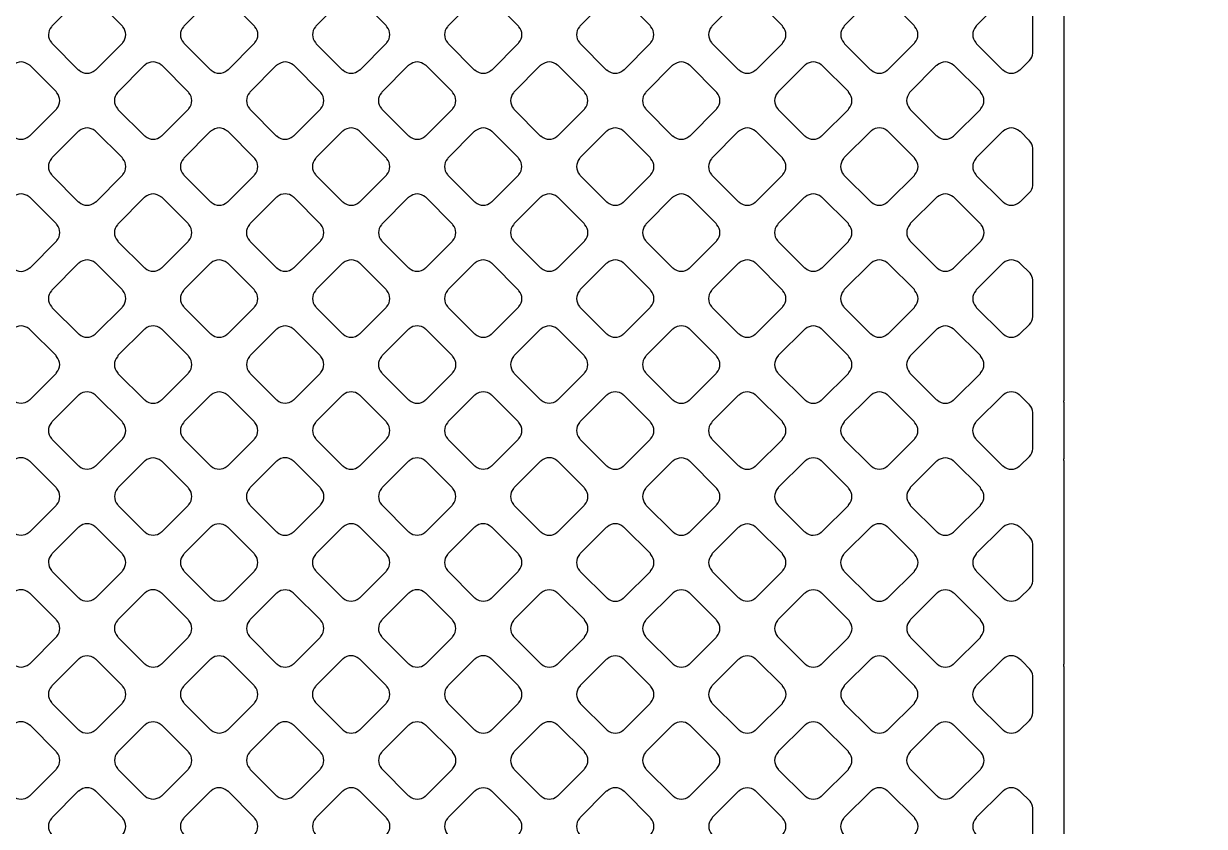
# Model space of a CAD drawing. Extents: x 0 to 248, y 0 to 175.
# Drawn here: x 95.516 to 97.443, y 136.533 to 137.844 of the extents above; entities that cross this region are included whole.
import ezdxf

# ---------------------------------------------------------------- set-up
doc = ezdxf.new("R2010")
doc.units = 0
doc.layers.add('gbr-dxf', color=7, linetype='Continuous')
doc.layers.add('gbr-outline-dxf', color=2, linetype='Continuous')

msp = doc.modelspace()

# ---------------------------------------------------------------- linework, layer by layer
at = {"layer": 'gbr-dxf'}
for p, q in [((97.214, 137.8721), (97.214, 137.2281)), ((97.214, 137.2259), (97.214, 137.1336)), ((97.214, 137.1304), (97.214, 136.8018)), ((97.214, 136.8018), (97.214, 136.7979)), ((97.214, 136.7941), (97.214, 136.3669))]:
    msp.add_line(p, q, dxfattribs=at)
at = {"layer": 'gbr-dxf', "linetype": 'Continuous'}
for points in [[(95.5614, 137.8132, -0.096031), (95.5624, 137.8115), (95.6051, 137.7689, -0.091416), (95.6066, 137.768, 0.379163), (95.6326, 137.768, -0.096625), (95.6342, 137.769), (95.6768, 137.8115, -0.096332), (95.6777, 137.8132, 0.37981), (95.6777, 137.8391, -0.10047), (95.6767, 137.8408), (95.6342, 137.8834, -0.088202), (95.6327, 137.8843, 0.379762), (95.6067, 137.8843, -0.096225), (95.6051, 137.8834), (95.5624, 137.8407, -0.096527), (95.5615, 137.8391, 0.378885)], [(95.7769, 137.8132, -0.092348), (95.7778, 137.8116), (95.8204, 137.769, -0.104311), (95.8222, 137.768, 0.37981), (95.8482, 137.768, -0.096625), (95.8498, 137.7689), (95.8924, 137.8115, -0.096111), (95.8934, 137.8131, 0.379511), (95.8934, 137.8391, -0.088014), (95.8924, 137.8406), (95.8496, 137.8834, -0.09229), (95.848, 137.8844, 0.379206), (95.8221, 137.8843, -0.096458), (95.8204, 137.8834), (95.7779, 137.8408, -0.096627), (95.7769, 137.8391, 0.379731)], [(95.9925, 137.8131, -0.103545), (95.9935, 137.8114), (96.0359, 137.7689, -0.099246), (96.0376, 137.7679, 0.378608), (96.0636, 137.7679, -0.095866), (96.0652, 137.7689), (96.1078, 137.8115, -0.096227), (96.1088, 137.8132, 0.378952), (96.1088, 137.8391, -0.107677), (96.1077, 137.841), (96.0653, 137.8834, -0.096527), (96.0637, 137.8844, 0.37947), (96.0377, 137.8843, -0.096458), (96.0361, 137.8834), (95.9935, 137.8407, -0.096627), (95.9925, 137.8391, 0.379523)], [(96.2079, 137.8132, -0.083317), (96.2088, 137.8118), (96.2516, 137.7689, -0.096627), (96.2533, 137.768, 0.37981), (96.2792, 137.768, -0.096625), (96.2809, 137.7689), (96.3234, 137.8115, -0.096111), (96.3244, 137.8131, 0.379511), (96.3244, 137.8391, -0.096475), (96.3234, 137.8407), (96.2808, 137.8833, -0.100647), (96.2791, 137.8843, 0.379206), (96.2531, 137.8843, -0.096458), (96.2515, 137.8833), (96.2089, 137.8408, -0.096627), (96.2079, 137.8391, 0.379731)], [(96.4235, 137.8131, -0.096157), (96.4245, 137.8115), (96.4671, 137.7689, -0.091025), (96.4687, 137.7679, 0.379169), (96.4946, 137.7679, -0.096625), (96.4962, 137.7689), (96.5388, 137.8115, -0.096332), (96.5398, 137.8132, 0.37981), (96.5398, 137.8391, -0.100902), (96.5388, 137.8409), (96.4962, 137.8834, -0.088334), (96.4947, 137.8843, 0.379731), (96.4688, 137.8843, -0.096458), (96.4671, 137.8834), (96.4245, 137.8407, -0.096857), (96.4235, 137.8391, 0.379523)], [(96.639, 137.8132, -0.091954), (96.6399, 137.8116), (96.6825, 137.769, -0.104264), (96.6843, 137.768, 0.379451), (96.7102, 137.7679, -0.096117), (96.7119, 137.7689), (96.7546, 137.8116, -0.095796), (96.7555, 137.8132, 0.378779), (96.7555, 137.8391, -0.087715), (96.7546, 137.8406), (96.7118, 137.8835, -0.092398), (96.7102, 137.8844, 0.37947), (96.6842, 137.8844, -0.096723), (96.6826, 137.8834), (96.6399, 137.8408, -0.096857), (96.639, 137.8391, 0.379731)], [(96.8546, 137.8391, 0.379249), (96.8546, 137.8132, -0.104392), (96.8557, 137.8114), (96.898, 137.769, -0.100151), (96.8998, 137.768, 0.379308), (96.9257, 137.768, -0.09601), (96.9273, 137.769), (96.9699, 137.8115, -0.095916), (96.9709, 137.8132, 0.379422), (96.9708, 137.8391, -0.108153), (96.9698, 137.841), (96.9274, 137.8834, -0.096111), (96.9258, 137.8843, 0.3795), (96.8998, 137.8844, -0.096969), (96.8982, 137.8834), (96.8556, 137.8408, -0.096509)], [(97.0701, 137.8132, -0.096117), (97.071, 137.8116), (97.1138, 137.7689, -0.091578), (97.1153, 137.7679, 0.378934), (97.1413, 137.7679, -0.096157), (97.1429, 137.7689), (97.1579, 137.7839, 0.169546), (97.1632, 137.7959), (97.1632, 137.8561, 0.174029), (97.1578, 137.8685, -0.041202), (97.1576, 137.8688), (97.143, 137.8834, -0.103973), (97.1412, 137.8844, 0.379605), (97.1153, 137.8844, -0.096458), (97.1136, 137.8834), (97.071, 137.8408, -0.096627), (97.0701, 137.8392, 0.3795)], [(95.4537, 137.7054, -0.092029), (95.4546, 137.7038), (95.4974, 137.6611, -0.087645), (95.4989, 137.6602, 0.378867), (95.5248, 137.6602, -0.09601), (95.5264, 137.6612), (95.569, 137.7038, -0.095997), (95.57, 137.7054, 0.378309), (95.57, 137.7313, -0.103969), (95.569, 137.7331), (95.5264, 137.7757, -0.091631), (95.5249, 137.7766, 0.379211), (95.4989, 137.7766, -0.096458), (95.4973, 137.7756), (95.4547, 137.733, -0.096857), (95.4537, 137.7314, 0.3795)], [(95.6691, 137.7054, -0.087274), (95.67, 137.7039), (95.7128, 137.6612, -0.099246), (95.7145, 137.6602, 0.379169), (95.7404, 137.6602, -0.096625), (95.7421, 137.6612), (95.7846, 137.7037, -0.096111), (95.7856, 137.7054, 0.37981), (95.7856, 137.7313, -0.092418), (95.7847, 137.7329), (95.742, 137.7756, -0.096857), (95.7403, 137.7766, 0.379731), (95.7143, 137.7766, -0.096458), (95.7127, 137.7756), (95.6701, 137.733, -0.096627), (95.6691, 137.7314, 0.379523)], [(95.8847, 137.7313, 0.37947), (95.8847, 137.7054, -0.096625), (95.8857, 137.7037), (95.9283, 137.6611, -0.092233), (95.9298, 137.6602, 0.37975), (95.9558, 137.6602, -0.096265), (95.9574, 137.6612), (96.0001, 137.7038, -0.096092), (96.0011, 137.7055, 0.378825), (96.0011, 137.7314, -0.083622), (96.0002, 137.7328), (95.9574, 137.7757, -0.088007), (95.9559, 137.7766, 0.378645), (95.93, 137.7766, -0.09601), (95.9283, 137.7756), (95.8857, 137.733, -0.096328)], [(96.1001, 137.7054, -0.095506), (96.1011, 137.7038), (96.1437, 137.6612, -0.106754), (96.1455, 137.6602, 0.379169), (96.1714, 137.6602, -0.095956), (96.1731, 137.6612), (96.2157, 137.7037, -0.096111), (96.2166, 137.7054, 0.37981), (96.2166, 137.7313, -0.100399), (96.2156, 137.7331), (96.1732, 137.7756, -0.104691), (96.1713, 137.7766, 0.379731), (96.1454, 137.7766, -0.096723), (96.1437, 137.7756), (96.1011, 137.733, -0.096627), (96.1001, 137.7313, 0.379523)], [(96.3158, 137.7313, 0.37947), (96.3158, 137.7054, -0.092348), (96.3167, 137.7038), (96.3594, 137.6611, -0.088202), (96.3609, 137.6602, 0.379451), (96.3869, 137.6602, -0.09601), (96.3885, 137.6612), (96.4311, 137.7037, -0.095895), (96.432, 137.7054, 0.378934), (96.432, 137.7313, -0.104464), (96.431, 137.7331), (96.3885, 137.7756, -0.09269), (96.3869, 137.7766, 0.378645), (96.361, 137.7766, -0.095862), (96.3594, 137.7756), (96.3167, 137.733, -0.096423)], [(96.5311, 137.7313, 0.378406), (96.5311, 137.7054, -0.087131), (96.532, 137.7039), (96.5748, 137.6611, -0.099645), (96.5765, 137.6601, 0.37857), (96.6024, 137.6601, -0.09601), (96.6041, 137.6611), (96.6467, 137.7038, -0.096227), (96.6477, 137.7054, 0.379422), (96.6477, 137.7314, -0.09253), (96.6467, 137.7329), (96.604, 137.7756, -0.096627), (96.6024, 137.7766, 0.379471), (96.5764, 137.7766, -0.095968), (96.5748, 137.7756), (96.5321, 137.7329, -0.096301)], [(96.7468, 137.7313, 0.37947), (96.7468, 137.7054, -0.099964), (96.7478, 137.7037), (96.7903, 137.6612, -0.096332), (96.7919, 137.6602, 0.379451), (96.8179, 137.6602, -0.096117), (96.8195, 137.6612), (96.8622, 137.7038, -0.095895), (96.8632, 137.7055, 0.379201), (96.8632, 137.7314, -0.096625), (96.8622, 137.7331), (96.8195, 137.7758, -0.083651), (96.8181, 137.7766, 0.379357), (96.7921, 137.7767, -0.096507), (96.7905, 137.7757), (96.7478, 137.733, -0.096527)], [(96.9623, 137.7314, 0.379249), (96.9623, 137.7055, -0.096625), (96.9633, 137.7038), (97.0058, 137.6613, -0.107961), (97.0076, 137.6603, 0.379308), (97.0336, 137.6602, -0.09601), (97.0352, 137.6612), (97.0778, 137.7038, -0.095916), (97.0787, 137.7054, 0.379422), (97.0787, 137.7314, -0.10047), (97.0777, 137.7331), (97.0352, 137.7756, -0.104311), (97.0334, 137.7766, 0.3795), (97.0075, 137.7766, -0.096614), (97.0058, 137.7756), (96.9632, 137.733, -0.096195)], [(95.5614, 137.6236, 0.379249), (95.5614, 137.5977, -0.092139), (95.5624, 137.5961), (95.6052, 137.5533, -0.087638), (95.6066, 137.5524, 0.379423), (95.6326, 137.5524, -0.095866), (95.6342, 137.5533), (95.6769, 137.596, -0.096099), (95.6778, 137.5976, 0.378309), (95.6778, 137.6235, -0.10407), (95.6768, 137.6253), (95.6341, 137.668, -0.091631), (95.6326, 137.6689, 0.378901), (95.6067, 137.6689, -0.096614), (95.605, 137.6679), (95.5624, 137.6253, -0.096195)], [(95.7769, 137.6235, 0.378406), (95.7769, 137.5976, -0.087224), (95.7778, 137.5961), (95.8205, 137.5535, -0.099605), (95.8222, 137.5525, 0.378841), (95.8481, 137.5525, -0.096117), (95.8497, 137.5535), (95.8924, 137.5961, -0.095895), (95.8933, 137.5977, 0.379201), (95.8933, 137.6237, -0.092348), (95.8924, 137.6252), (95.8498, 137.6678, -0.096111), (95.8481, 137.6688, 0.379471), (95.8222, 137.6688, -0.09601), (95.8205, 137.6678), (95.7779, 137.6251, -0.096099)], [(95.9924, 137.5977, -0.10047), (95.9934, 137.596), (96.036, 137.5534, -0.096332), (96.0377, 137.5524, 0.37981), (96.0637, 137.5524, -0.096625), (96.0653, 137.5534), (96.1078, 137.5959, -0.096332), (96.1088, 137.5976, 0.379511), (96.1088, 137.6235, -0.096117), (96.1079, 137.6252), (96.065, 137.668, -0.083081), (96.0636, 137.6689, 0.379206), (96.0377, 137.6689, -0.096458), (96.036, 137.6679), (95.9934, 137.6253, -0.096627), (95.9924, 137.6237, 0.379731)], [(96.2079, 137.5976, -0.096157), (96.2089, 137.5959), (96.2513, 137.5535, -0.107166), (96.2532, 137.5525, 0.379169), (96.2791, 137.5525, -0.096625), (96.2808, 137.5535), (96.3234, 137.596, -0.096332), (96.3243, 137.5977, 0.37981), (96.3243, 137.6237, -0.10047), (96.3233, 137.6254), (96.281, 137.6677, -0.10399), (96.2792, 137.6688, 0.379731), (96.2532, 137.6688, -0.096458), (96.2516, 137.6678), (96.2089, 137.6252, -0.096857), (96.208, 137.6235, 0.379523)], [(96.4235, 137.6236, 0.378939), (96.4235, 137.5977, -0.092029), (96.4244, 137.5961), (96.4673, 137.5533, -0.087648), (96.4687, 137.5524, 0.379201), (96.4947, 137.5524, -0.095956), (96.4963, 137.5534), (96.5389, 137.5959, -0.096332), (96.5398, 137.5975, 0.379511), (96.5398, 137.6235, -0.104843), (96.5388, 137.6253), (96.4962, 137.6679, -0.09269), (96.4946, 137.6689, 0.378884), (96.4687, 137.6689, -0.096969), (96.467, 137.6679), (96.4244, 137.6253, -0.096195)], [(96.6389, 137.5976, -0.087248), (96.6398, 137.5961), (96.6825, 137.5534, -0.099246), (96.6842, 137.5524, 0.379169), (96.7102, 137.5525, -0.096625), (96.7118, 137.5534), (96.7544, 137.596, -0.096111), (96.7554, 137.5977, 0.379308), (96.7554, 137.6236, -0.092315), (96.7545, 137.6252), (96.7118, 137.6678, -0.096527), (96.7102, 137.6688, 0.379411), (96.6842, 137.6688, -0.096766), (96.6826, 137.6678), (96.6399, 137.6251, -0.096527), (96.639, 137.6235, 0.378789)], [(96.8545, 137.6236, 0.37947), (96.8545, 137.5977, -0.099964), (96.8555, 137.596), (96.8981, 137.5534, -0.096332), (96.8998, 137.5524, 0.379451), (96.9257, 137.5524, -0.096117), (96.9274, 137.5534), (96.97, 137.596, -0.095895), (96.971, 137.5977, 0.379201), (96.971, 137.6236, -0.096625), (96.97, 137.6252), (96.9272, 137.6681, -0.083651), (96.9258, 137.6689, 0.379357), (96.8998, 137.669, -0.096507), (96.8982, 137.668), (96.8555, 137.6253, -0.096527)], [(97.0701, 137.6236, 0.379249), (97.0701, 137.5976, -0.096625), (97.0711, 137.596), (97.1136, 137.5535, -0.107961), (97.1155, 137.5524, 0.37981), (97.1414, 137.5524, -0.095956), (97.1431, 137.5534), (97.1578, 137.5682, 0.166537), (97.1632, 137.58), (97.1632, 137.6408, 0.170211), (97.1578, 137.6529, -0.041768), (97.1576, 137.6532), (97.1431, 137.6677, -0.104311), (97.1413, 137.6688, 0.3795), (97.1153, 137.6688, -0.096614), (97.1136, 137.6678), (97.0711, 137.6252, -0.096195)], [(95.4536, 137.4898, -0.100399), (95.4546, 137.4881), (95.4972, 137.4455, -0.096627), (95.4988, 137.4445, 0.37981), (95.5248, 137.4445, -0.096625), (95.5264, 137.4455), (95.5691, 137.4882, -0.096111), (95.5701, 137.4899, 0.37981), (95.5701, 137.5159, -0.096458), (95.5691, 137.5175), (95.5265, 137.5601, -0.100499), (95.5248, 137.5611, 0.379731), (95.4989, 137.5611, -0.096458), (95.4972, 137.5601), (95.4545, 137.5175, -0.096857), (95.4536, 137.5158, 0.379731)], [(95.6692, 137.4898, -0.083163), (95.67, 137.4884), (95.7128, 137.4457, -0.095796), (95.7144, 137.4447, 0.37889), (95.7403, 137.4447, -0.096117), (95.742, 137.4457), (95.7846, 137.4883, -0.095895), (95.7856, 137.4899, 0.378934), (95.7856, 137.5159, -0.096265), (95.7846, 137.5175), (95.7421, 137.56, -0.09997), (95.7403, 137.561, 0.379206), (95.7144, 137.561, -0.096458), (95.7128, 137.56), (95.6702, 137.5174, -0.096627), (95.6692, 137.5158, 0.3795)], [(95.8846, 137.4899, -0.091685), (95.8856, 137.4884), (95.9285, 137.4455, -0.087057), (95.9299, 137.4446, 0.379169), (95.9559, 137.4446, -0.096625), (95.9575, 137.4456), (96.0002, 137.4882, -0.096111), (96.0011, 137.4899, 0.37981), (96.0011, 137.5159, -0.088014), (96.0002, 137.5173), (95.9574, 137.5601, -0.092233), (95.9559, 137.5611, 0.379731), (95.9299, 137.5611, -0.096458), (95.9282, 137.5601), (95.8856, 137.5175, -0.096627), (95.8847, 137.5159, 0.379523)], [(96.1002, 137.5158, 0.37947), (96.1002, 137.4898, -0.092348), (96.1012, 137.4882), (96.1436, 137.4458, -0.10399), (96.1454, 137.4447, 0.379423), (96.1714, 137.4447, -0.095506), (96.173, 137.4457), (96.2156, 137.4883, -0.096099), (96.2166, 137.4899, 0.378309), (96.2166, 137.5158, -0.087946), (96.2157, 137.5173), (96.1729, 137.5601, -0.091364), (96.1714, 137.561, 0.378661), (96.1454, 137.561, -0.095862), (96.1438, 137.56), (96.1012, 137.5174, -0.096423)], [(96.3157, 137.5158, 0.378406), (96.3157, 137.4899, -0.103595), (96.3167, 137.4881), (96.3593, 137.4456, -0.099246), (96.361, 137.4446, 0.379163), (96.3869, 137.4446, -0.095956), (96.3885, 137.4456), (96.4311, 137.4882, -0.096332), (96.4321, 137.4898, 0.379308), (96.4321, 137.5158, -0.107677), (96.4311, 137.5176), (96.3885, 137.5602, -0.096328), (96.3869, 137.5611, 0.379083), (96.361, 137.5611, -0.095862), (96.3593, 137.5602), (96.3166, 137.5175, -0.096197)], [(96.5313, 137.4898, -0.083317), (96.5321, 137.4884), (96.5748, 137.4457, -0.096111), (96.5765, 137.4447, 0.37981), (96.6024, 137.4447, -0.095956), (96.6041, 137.4457), (96.6466, 137.4882, -0.096332), (96.6476, 137.4899, 0.379511), (96.6476, 137.5158, -0.096462), (96.6466, 137.5175), (96.6041, 137.56, -0.100343), (96.6024, 137.561, 0.379206), (96.5764, 137.561, -0.096458), (96.5748, 137.56), (96.5322, 137.5174, -0.096627), (96.5313, 137.5158, 0.379731)], [(96.7467, 137.4899, -0.096265), (96.7477, 137.4883), (96.7904, 137.4455, -0.091683), (96.792, 137.4446, 0.378608), (96.8179, 137.4446, -0.095866), (96.8195, 137.4455), (96.8622, 137.4882, -0.096227), (96.8632, 137.4898, 0.378952), (96.8632, 137.5158, -0.100076), (96.8622, 137.5175), (96.8194, 137.5602, -0.088435), (96.8179, 137.5611, 0.37947), (96.792, 137.5611, -0.096458), (96.7903, 137.5601), (96.7477, 137.5175, -0.096627), (96.7467, 137.5158, 0.379523)], [(96.9624, 137.4899, -0.103999), (96.9634, 137.4881), (97.0059, 137.4456, -0.099849), (97.0076, 137.4446, 0.37889), (97.0336, 137.4446, -0.096117), (97.0352, 137.4456), (97.0779, 137.4882, -0.095895), (97.0788, 137.4899, 0.379201), (97.0788, 137.5158, -0.092348), (97.0779, 137.5174), (97.0352, 137.5601, -0.096111), (97.0335, 137.561, 0.379731), (97.0076, 137.561, -0.096458), (97.0059, 137.5601), (96.9633, 137.5175, -0.096627), (96.9624, 137.5159, 0.3795)], [(95.5614, 137.408, 0.379249), (95.5614, 137.382, -0.104293), (95.5624, 137.3802), (95.6048, 137.3379, -0.100824), (95.6065, 137.3369, 0.37981), (95.6325, 137.3369, -0.096625), (95.6341, 137.3379), (95.6768, 137.3805, -0.096111), (95.6777, 137.3821, 0.379308), (95.6778, 137.4081, -0.108121), (95.6767, 137.4099), (95.6343, 137.4523, -0.096527), (95.6327, 137.4533, 0.379112), (95.6067, 137.4533, -0.096259), (95.6051, 137.4523), (95.5624, 137.4096, -0.096539)], [(95.7769, 137.4081, 0.379249), (95.7769, 137.3821, -0.083317), (95.7778, 137.3807), (95.8206, 137.3379, -0.096627), (95.8222, 137.3369, 0.379423), (95.8482, 137.3369, -0.095866), (95.8498, 137.3379), (95.8924, 137.3805, -0.096099), (95.8934, 137.3821, 0.378309), (95.8934, 137.408, -0.096528), (95.8924, 137.4097), (95.8497, 137.4523, -0.099605), (95.848, 137.4533, 0.378901), (95.8221, 137.4533, -0.096614), (95.8205, 137.4523), (95.7778, 137.4097, -0.096195)], [(95.9925, 137.408, 0.37915), (95.9925, 137.3821, -0.096119), (95.9935, 137.3805), (96.0361, 137.3378, -0.091025), (96.0376, 137.3369, 0.379163), (96.0636, 137.3369, -0.095956), (96.0652, 137.3379), (96.1078, 137.3805, -0.096332), (96.1088, 137.3821, 0.37981), (96.1088, 137.4081, -0.100902), (96.1078, 137.4098), (96.0652, 137.4524, -0.088334), (96.0637, 137.4533, 0.3795), (96.0378, 137.4533, -0.096259), (96.0361, 137.4523), (95.9934, 137.4097, -0.095895)], [(96.2079, 137.3821, -0.091954), (96.2089, 137.3806), (96.2515, 137.338, -0.104264), (96.2533, 137.3369, 0.37981), (96.2792, 137.3369, -0.096625), (96.2809, 137.3379), (96.3234, 137.3804, -0.096111), (96.3244, 137.3821, 0.379511), (96.3244, 137.408, -0.08785), (96.3235, 137.4095), (96.2806, 137.4524, -0.092016), (96.2791, 137.4533, 0.379206), (96.2531, 137.4533, -0.096723), (96.2515, 137.4523), (96.2089, 137.4097, -0.096857), (96.2079, 137.4081, 0.379731)], [(96.4235, 137.3821, -0.103696), (96.4245, 137.3803), (96.467, 137.3379, -0.099246), (96.4687, 137.3369, 0.379163), (96.4946, 137.3369, -0.095956), (96.4962, 137.3379), (96.5388, 137.3805, -0.096332), (96.5398, 137.3821, 0.37981), (96.5398, 137.4081, -0.108153), (96.5388, 137.41), (96.4964, 137.4523, -0.096111), (96.4947, 137.4533, 0.379762), (96.4688, 137.4533, -0.096225), (96.4671, 137.4523), (96.4245, 137.4097, -0.096527), (96.4235, 137.408, 0.378885)], [(96.6389, 137.4081, 0.379249), (96.639, 137.3821, -0.083317), (96.6398, 137.3807), (96.6826, 137.3379, -0.096111), (96.6843, 137.3369, 0.37975), (96.7103, 137.3369, -0.096265), (96.7119, 137.3379), (96.7544, 137.3804, -0.096092), (96.7554, 137.3821, 0.378825), (96.7554, 137.408, -0.096507), (96.7544, 137.4096), (96.7118, 137.4523, -0.100343), (96.7101, 137.4533, 0.378884), (96.6842, 137.4533, -0.096614), (96.6825, 137.4523), (96.6399, 137.4097, -0.096195)], [(96.8545, 137.3821, -0.095862), (96.8555, 137.3804), (96.8982, 137.3377, -0.091794), (96.8998, 137.3367, 0.37857), (96.9257, 137.3367, -0.09601), (96.9274, 137.3377), (96.97, 137.3804, -0.096328), (96.971, 137.382, 0.378952), (96.971, 137.4079, -0.099971), (96.97, 137.4097), (96.9272, 137.4524, -0.087865), (96.9258, 137.4533, 0.379411), (96.8998, 137.4533, -0.096723), (96.8982, 137.4523), (96.8555, 137.4097, -0.096527), (96.8545, 137.408, 0.378885)], [(97.0701, 137.382, -0.096259), (97.0711, 137.3804), (97.1137, 137.3378, -0.092187), (97.1153, 137.3368, 0.379201), (97.1412, 137.3368, -0.095956), (97.1429, 137.3378), (97.1578, 137.3527, 0.181507), (97.1632, 137.3657), (97.1632, 137.4257, 0.147166), (97.1588, 137.4364), (97.1429, 137.4524, -0.088202), (97.1414, 137.4533, 0.379731), (97.1154, 137.4533, -0.096458), (97.1138, 137.4523), (97.0711, 137.4096, -0.096857), (97.0701, 137.408, 0.3795)], [(95.4537, 137.2744, -0.100082), (95.4547, 137.2726), (95.4972, 137.2301, -0.095796), (95.4988, 137.2292, 0.37889), (95.5248, 137.2292, -0.096117), (95.5264, 137.2301), (95.569, 137.2727, -0.095895), (95.5699, 137.2743, 0.379201), (95.5699, 137.3003, -0.096625), (95.5689, 137.3019), (95.5262, 137.3446, -0.083651), (95.5248, 137.3455, 0.379731), (95.4989, 137.3455, -0.096458), (95.4972, 137.3445), (95.4547, 137.302, -0.096627), (95.4537, 137.3003, 0.3795)], [(95.669, 137.2743, -0.096259), (95.67, 137.2727), (95.7126, 137.2301, -0.107923), (95.7144, 137.2291, 0.379201), (95.7404, 137.2291, -0.096625), (95.742, 137.2301), (95.7846, 137.2727, -0.096111), (95.7856, 137.2743, 0.37981), (95.7856, 137.3003, -0.100399), (95.7846, 137.302), (95.7421, 137.3445, -0.10442), (95.7403, 137.3456, 0.379357), (95.7144, 137.3456, -0.096507), (95.7127, 137.3446), (95.67, 137.3019, -0.096527), (95.669, 137.3002, 0.379112)], [(95.8847, 137.2743, -0.087784), (95.8856, 137.2728), (95.9284, 137.23, -0.083651), (95.9298, 137.2292, 0.37981), (95.9558, 137.2292, -0.095956), (95.9574, 137.2301), (96.0001, 137.2728, -0.096332), (96.0011, 137.2744, 0.379511), (96.0011, 137.3004, -0.092052), (96.0001, 137.3019), (95.9575, 137.3446, -0.095759), (95.9559, 137.3455, 0.379206), (95.9299, 137.3455, -0.096458), (95.9283, 137.3445), (95.8857, 137.3019, -0.096627), (95.8847, 137.3003, 0.379731)], [(96.1001, 137.2744, -0.087274), (96.101, 137.2729), (96.1438, 137.2301, -0.099246), (96.1455, 137.2291, 0.379169), (96.1714, 137.2291, -0.096625), (96.1731, 137.2301), (96.2157, 137.2727, -0.096111), (96.2166, 137.2743, 0.37981), (96.2166, 137.3003, -0.09253), (96.2157, 137.3019), (96.173, 137.3446, -0.096627), (96.1714, 137.3456, 0.379731), (96.1454, 137.3456, -0.096723), (96.1437, 137.3446), (96.1011, 137.302, -0.096627), (96.1001, 137.3003, 0.379523)], [(96.3158, 137.2744, -0.100082), (96.3168, 137.2726), (96.3593, 137.2301, -0.095796), (96.3609, 137.2292, 0.37889), (96.3869, 137.2292, -0.096117), (96.3885, 137.2301), (96.4311, 137.2727, -0.095895), (96.432, 137.2743, 0.378934), (96.432, 137.3003, -0.096265), (96.4311, 137.3019), (96.3883, 137.3447, -0.083081), (96.3869, 137.3455, 0.379206), (96.361, 137.3455, -0.096458), (96.3593, 137.3445), (96.3168, 137.302, -0.096627), (96.3158, 137.3003, 0.3795)], [(96.5311, 137.2744, -0.095527), (96.5321, 137.2727), (96.5747, 137.2301, -0.107104), (96.5765, 137.2291, 0.378847), (96.6024, 137.2291, -0.096117), (96.6041, 137.2301), (96.6467, 137.2727, -0.095895), (96.6477, 137.2744, 0.379201), (96.6477, 137.3003, -0.10047), (96.6467, 137.302), (96.6042, 137.3445, -0.10399), (96.6024, 137.3456, 0.379762), (96.5764, 137.3456, -0.096225), (96.5748, 137.3446), (96.5321, 137.3019, -0.096527), (96.5311, 137.3003, 0.378789)], [(96.7468, 137.2743, -0.092348), (96.7478, 137.2728), (96.7906, 137.23, -0.088202), (96.7921, 137.2291, 0.37981), (96.818, 137.2291, -0.095956), (96.8197, 137.23), (96.8622, 137.2725, -0.096332), (96.8632, 137.2742, 0.379511), (96.8632, 137.3001, -0.104473), (96.8621, 137.3019), (96.8195, 137.3446, -0.091848), (96.8179, 137.3455, 0.379206), (96.792, 137.3455, -0.096458), (96.7904, 137.3445), (96.7478, 137.302, -0.096627), (96.7468, 137.3003, 0.379731)], [(96.9623, 137.2742, -0.087191), (96.9632, 137.2727), (97.0058, 137.2301, -0.099645), (97.0075, 137.2291, 0.379169), (97.0335, 137.2291, -0.095956), (97.0351, 137.2301), (97.0777, 137.2727, -0.096332), (97.0787, 137.2743, 0.379308), (97.0787, 137.3003, -0.092052), (97.0778, 137.3019), (97.0352, 137.3445, -0.096527), (97.0335, 137.3454, 0.379411), (97.0076, 137.3454, -0.096766), (97.0059, 137.3445), (96.9633, 137.3018, -0.096527), (96.9623, 137.3001, 0.378789)], [(95.5614, 137.1666, -0.100285), (95.5624, 137.1649), (95.605, 137.1223, -0.096627), (95.6066, 137.1214, 0.37981), (95.6326, 137.1214, -0.096625), (95.6343, 137.1223), (95.6768, 137.1648, -0.096111), (95.6777, 137.1665, 0.37981), (95.6777, 137.1924, -0.096608), (95.6768, 137.1941), (95.6339, 137.2369, -0.083651), (95.6325, 137.2378, 0.379731), (95.6066, 137.2378, -0.096458), (95.6049, 137.2368), (95.5624, 137.1943, -0.096627), (95.5614, 137.1926, 0.379731)], [(95.7769, 137.1665, -0.096625), (95.7779, 137.1648), (95.8202, 137.1225, -0.107961), (95.8221, 137.1214, 0.37981), (95.8481, 137.1214, -0.095956), (95.8497, 137.1224), (95.8923, 137.165, -0.096332), (95.8933, 137.1666, 0.37981), (95.8933, 137.1926, -0.10047), (95.8923, 137.1943), (95.8499, 137.2367, -0.10399), (95.8481, 137.2377, 0.379731), (95.8222, 137.2377, -0.096458), (95.8205, 137.2368), (95.7779, 137.1941, -0.096627), (95.7769, 137.1924, 0.379731)], [(95.9924, 137.1667, -0.092029), (95.9934, 137.1651), (96.0362, 137.1222, -0.087645), (96.0377, 137.1213, 0.378867), (96.0636, 137.1213, -0.09601), (96.0653, 137.1223), (96.1079, 137.1649, -0.095997), (96.1089, 137.1666, 0.378309), (96.1088, 137.1925, -0.103969), (96.1078, 137.1942), (96.0652, 137.2369, -0.091631), (96.0636, 137.2379, 0.379211), (96.0377, 137.2378, -0.096458), (96.036, 137.2368), (95.9934, 137.1943, -0.096857), (95.9924, 137.1926, 0.3795)], [(96.2079, 137.1924, 0.378406), (96.2079, 137.1665, -0.087852), (96.2088, 137.1651), (96.2515, 137.1224, -0.099645), (96.2532, 137.1214, 0.379163), (96.2791, 137.1214, -0.096625), (96.2808, 137.1224), (96.3234, 137.165, -0.096111), (96.3243, 137.1666, 0.379308), (96.3244, 137.1926, -0.092315), (96.3234, 137.1942), (96.2808, 137.2368, -0.096527), (96.2792, 137.2377, 0.379083), (96.2532, 137.2378, -0.09601), (96.2516, 137.2368), (96.2089, 137.1941, -0.096099)], [(96.4235, 137.1667, -0.100082), (96.4245, 137.1649), (96.4671, 137.1223, -0.095796), (96.4687, 137.1213, 0.37889), (96.4947, 137.1213, -0.096117), (96.4963, 137.1223), (96.5389, 137.1649, -0.095895), (96.5399, 137.1665, 0.378934), (96.5398, 137.1925, -0.096265), (96.5389, 137.1941), (96.496, 137.237, -0.083081), (96.4946, 137.2378, 0.379206), (96.4687, 137.2378, -0.096458), (96.467, 137.2368), (96.4245, 137.1943, -0.096627), (96.4235, 137.1926, 0.3795)], [(96.6389, 137.1924, 0.378406), (96.6389, 137.1665, -0.09601), (96.6399, 137.1649), (96.6825, 137.1223, -0.107649), (96.6843, 137.1213, 0.378841), (96.7103, 137.1213, -0.096117), (96.7119, 137.1223), (96.7546, 137.1649, -0.095895), (96.7555, 137.1665, 0.379201), (96.7555, 137.1925, -0.10047), (96.7545, 137.1942), (96.712, 137.2367, -0.10399), (96.7102, 137.2377, 0.379471), (96.6843, 137.2378, -0.09601), (96.6826, 137.2368), (96.6399, 137.1941, -0.096099)], [(96.8546, 137.1665, -0.092139), (96.8556, 137.165), (96.8983, 137.1223, -0.087638), (96.8998, 137.1214, 0.37981), (96.9257, 137.1214, -0.096625), (96.9274, 137.1223), (96.9699, 137.1648, -0.096111), (96.9709, 137.1665, 0.379511), (96.9709, 137.1924, -0.104464), (96.9698, 137.1942), (96.9273, 137.2367, -0.09229), (96.9258, 137.2377, 0.379206), (96.8998, 137.2377, -0.096458), (96.8982, 137.2367), (96.8556, 137.1941, -0.096627), (96.8546, 137.1925, 0.379731)], [(97.07, 137.1666, -0.095883), (97.071, 137.1649), (97.1138, 137.1221, -0.091794), (97.1153, 137.1212, 0.378907), (97.1412, 137.1212, -0.096117), (97.1429, 137.1222), (97.1578, 137.1371, 0.174119), (97.1632, 137.1496), (97.1632, 137.2089, 0.181449), (97.1578, 137.2218, -0.041768), (97.1575, 137.2221), (97.1428, 137.2369, -0.088202), (97.1413, 137.2378, 0.379762), (97.1153, 137.2378, -0.096225), (97.1137, 137.2368), (97.071, 137.1941, -0.096527), (97.07, 137.1925, 0.378789)], [(95.4536, 137.0589, -0.091685), (95.4546, 137.0573), (95.4974, 137.0145, -0.087057), (95.4989, 137.0136, 0.379169), (95.5248, 137.0136, -0.096625), (95.5265, 137.0146), (95.5691, 137.0572, -0.096111), (95.5701, 137.0588, 0.37981), (95.5701, 137.0848, -0.088014), (95.5692, 137.0863), (95.5264, 137.1291, -0.092623), (95.5248, 137.1301, 0.379731), (95.4988, 137.1301, -0.096458), (95.4972, 137.1291), (95.4546, 137.0865, -0.096627), (95.4536, 137.0848, 0.379523)], [(95.6692, 137.0588, -0.092348), (95.6701, 137.0572), (95.7126, 137.0147, -0.10399), (95.7144, 137.0137, 0.37981), (95.7404, 137.0137, -0.095956), (95.742, 137.0147), (95.7845, 137.0572, -0.096332), (95.7855, 137.0588, 0.37981), (95.7855, 137.0848, -0.087784), (95.7846, 137.0863), (95.7419, 137.129, -0.092233), (95.7403, 137.1299, 0.379731), (95.7143, 137.1299, -0.096458), (95.7127, 137.1289), (95.6702, 137.0864, -0.096627), (95.6692, 137.0847, 0.379731)], [(95.8846, 137.0847, 0.379249), (95.8846, 137.0588, -0.10047), (95.8856, 137.0571), (95.9282, 137.0145, -0.096111), (95.9298, 137.0135, 0.37981), (95.9558, 137.0135, -0.095956), (95.9574, 137.0145), (96.0002, 137.0572, -0.096332), (96.0011, 137.0589, 0.379308), (96.0012, 137.0848, -0.095968), (96.0002, 137.0864), (95.9576, 137.1291, -0.100093), (95.9558, 137.1301, 0.379112), (95.9299, 137.1301, -0.096614), (95.9283, 137.1291), (95.8855, 137.0864, -0.096195)], [(96.1002, 137.0847, 0.379249), (96.1002, 137.0588, -0.083317), (96.1011, 137.0574), (96.1438, 137.0147, -0.096111), (96.1454, 137.0137, 0.379423), (96.1714, 137.0137, -0.095506), (96.173, 137.0147), (96.2156, 137.0573, -0.095997), (96.2166, 137.0589, 0.378309), (96.2166, 137.0848, -0.095883), (96.2156, 137.0864), (96.1731, 137.129, -0.099246), (96.1714, 137.13, 0.378901), (96.1454, 137.13, -0.096614), (96.1438, 137.129), (96.1012, 137.0864, -0.096195)], [(96.3157, 137.0589, -0.096265), (96.3167, 137.0572), (96.3594, 137.0145, -0.091683), (96.361, 137.0135, 0.378608), (96.3869, 137.0135, -0.095866), (96.3885, 137.0145), (96.4312, 137.0571, -0.096227), (96.4321, 137.0588, 0.378952), (96.4321, 137.0847, -0.100076), (96.4311, 137.0864), (96.3884, 137.1292, -0.088435), (96.3869, 137.1301, 0.37947), (96.361, 137.1301, -0.096458), (96.3593, 137.1291), (96.3167, 137.0865, -0.096627), (96.3157, 137.0848, 0.379523)], [(96.5313, 137.0848, 0.378939), (96.5313, 137.0589, -0.103999), (96.5323, 137.0571), (96.5749, 137.0145, -0.100073), (96.5766, 137.0135, 0.37889), (96.6025, 137.0135, -0.096259), (96.6042, 137.0145), (96.6467, 137.0571, -0.095895), (96.6477, 137.0587, 0.379058), (96.6477, 137.0847, -0.092315), (96.6467, 137.0862), (96.604, 137.129, -0.0953), (96.6024, 137.1299, 0.378901), (96.5764, 137.1299, -0.096614), (96.5748, 137.1289), (96.5323, 137.0864, -0.096539)], [(96.7468, 137.0587, -0.103545), (96.7479, 137.0569), (96.7903, 137.0145, -0.099246), (96.792, 137.0135, 0.379169), (96.8179, 137.0136, -0.096625), (96.8196, 137.0145), (96.8622, 137.0571, -0.096111), (96.8631, 137.0588, 0.37981), (96.8631, 137.0847, -0.108195), (96.8621, 137.0866), (96.8197, 137.129, -0.096423), (96.8181, 137.13, 0.379731), (96.7921, 137.13, -0.096458), (96.7905, 137.129), (96.7478, 137.0863, -0.096627), (96.7468, 137.0847, 0.379523)], [(96.9624, 137.0589, -0.096117), (96.9633, 137.0572), (97.0061, 137.0145, -0.091578), (97.0076, 137.0135, 0.37889), (97.0336, 137.0135, -0.09601), (97.0352, 137.0145), (97.0777, 137.0571, -0.095895), (97.0787, 137.0587, 0.378934), (97.0787, 137.0846, -0.100266), (97.0777, 137.0863), (97.0352, 137.1289, -0.103849), (97.0334, 137.1299, 0.379206), (97.0074, 137.1299, -0.096458), (97.0058, 137.1289), (96.9633, 137.0865, -0.096627), (96.9624, 137.0848, 0.3795)], [(95.5614, 136.977, 0.378406), (95.5615, 136.9511, -0.09601), (95.5624, 136.9495), (95.6051, 136.9068, -0.091683), (95.6066, 136.9059, 0.37857), (95.6325, 136.9059, -0.095866), (95.6342, 136.9069), (95.6768, 136.9495, -0.095585), (95.6777, 136.9511, 0.379422), (95.6777, 136.977, -0.10047), (95.6767, 136.9788), (95.6342, 137.0213, -0.088202), (95.6327, 137.0223, 0.379471), (95.6067, 137.0223, -0.09601), (95.6051, 137.0213), (95.5624, 136.9786, -0.096099)], [(95.7769, 136.9511, -0.092029), (95.7778, 136.9495), (95.8204, 136.9069, -0.103923), (95.8222, 136.9059, 0.378747), (95.8482, 136.9059, -0.09601), (95.8498, 136.9068), (95.8923, 136.9494, -0.096227), (95.8933, 136.951, 0.379422), (95.8933, 136.977, -0.088014), (95.8924, 136.9785), (95.8496, 137.0213, -0.092289), (95.848, 137.0222, 0.379731), (95.822, 137.0222, -0.096723), (95.8204, 137.0212), (95.7779, 136.9787, -0.096857), (95.7769, 136.977, 0.3795)], [(95.9924, 136.951, -0.104392), (95.9935, 136.9492), (96.0358, 136.9068, -0.100151), (96.0376, 136.9058, 0.37981), (96.0635, 136.9058, -0.095956), (96.0652, 136.9068), (96.1078, 136.9494, -0.096332), (96.1088, 136.9511, 0.37981), (96.1088, 136.977, -0.108153), (96.1077, 136.9789), (96.0653, 137.0213, -0.096111), (96.0637, 137.0223, 0.379731), (96.0377, 137.0223, -0.096458), (96.0361, 137.0213), (95.9934, 136.9786, -0.096627), (95.9924, 136.977, 0.379731)], [(96.2079, 136.977, 0.379249), (96.2079, 136.9511, -0.083317), (96.2088, 136.9497), (96.2516, 136.9069, -0.096111), (96.2533, 136.9059, 0.37975), (96.2792, 136.9059, -0.096265), (96.2809, 136.9069), (96.3234, 136.9494, -0.096092), (96.3244, 136.9511, 0.378825), (96.3244, 136.977, -0.09601), (96.3234, 136.9786), (96.2808, 137.0213, -0.09997), (96.2791, 137.0223, 0.378884), (96.2531, 137.0223, -0.096614), (96.2515, 137.0213), (96.2089, 136.9787, -0.096195)], [(96.4235, 136.951, -0.096265), (96.4245, 136.9494), (96.4672, 136.9067, -0.091683), (96.4688, 136.9057, 0.378608), (96.4947, 136.9057, -0.095866), (96.4963, 136.9067), (96.539, 136.9493, -0.096328), (96.5399, 136.951, 0.378952), (96.54, 136.9769, -0.099971), (96.539, 136.9786), (96.4962, 137.0214, -0.088207), (96.4947, 137.0223, 0.37947), (96.4688, 137.0223, -0.096458), (96.4671, 137.0213), (96.4245, 136.9787, -0.096627), (96.4235, 136.977, 0.379523)], [(96.6391, 136.9769, 0.378939), (96.6391, 136.951, -0.092029), (96.64, 136.9494), (96.6825, 136.9069, -0.104101), (96.6843, 136.9059, 0.379201), (96.7103, 136.9059, -0.095956), (96.7119, 136.9069), (96.7544, 136.9494, -0.096332), (96.7554, 136.951, 0.379511), (96.7554, 136.977, -0.087916), (96.7545, 136.9785), (96.7118, 137.0212, -0.09229), (96.7102, 137.0221, 0.378884), (96.6843, 137.0221, -0.096614), (96.6826, 137.0211), (96.64, 136.9785, -0.096195)], [(96.8545, 136.9769, 0.378406), (96.8545, 136.951, -0.103969), (96.8555, 136.9493), (96.8981, 136.9067, -0.099645), (96.8998, 136.9057, 0.379163), (96.9257, 136.9057, -0.096625), (96.9274, 136.9067), (96.97, 136.9493, -0.096111), (96.971, 136.951, 0.379308), (96.971, 136.9769, -0.108121), (96.9699, 136.9788), (96.9274, 137.0213, -0.096527), (96.9258, 137.0223, 0.379083), (96.8998, 137.0223, -0.09601), (96.8982, 137.0213), (96.8555, 136.9786, -0.096099)], [(97.0702, 136.977, 0.378939), (97.0702, 136.951, -0.096259), (97.0712, 136.9494), (97.1138, 136.9068, -0.092187), (97.1153, 136.9058, 0.378934), (97.1413, 136.9058, -0.095612), (97.1429, 136.9068), (97.1579, 136.9218, 0.169288), (97.1632, 136.9338), (97.1632, 136.9938, 0.174224), (97.1578, 137.0062, -0.041252), (97.1576, 137.0064), (97.143, 137.0211, -0.104101), (97.1412, 137.0221, 0.378884), (97.1153, 137.0221, -0.096614), (97.1136, 137.0211), (97.0711, 136.9786, -0.096195)], [(95.4537, 136.8433, -0.087284), (95.4546, 136.8418), (95.4973, 136.7991, -0.095602), (95.4989, 136.7982, 0.378906), (95.5248, 136.7982, -0.095506), (95.5265, 136.7991), (95.5691, 136.8418, -0.095895), (95.5701, 136.8434, 0.37902), (95.5701, 136.8694, -0.09185), (95.5691, 136.8709), (95.5265, 136.9135, -0.095759), (95.5249, 136.9145, 0.379206), (95.4989, 136.9145, -0.096458), (95.4973, 136.9135), (95.4547, 136.8709, -0.096627), (95.4537, 136.8692, 0.379471)], [(95.6692, 136.8434, -0.100266), (95.6702, 136.8417), (95.7128, 136.799, -0.095109), (95.7145, 136.7981, 0.378984), (95.7404, 136.7981, -0.096011), (95.742, 136.7991), (95.7846, 136.8416, -0.096332), (95.7856, 136.8433, 0.379308), (95.7856, 136.8692, -0.095968), (95.7846, 136.8709), (95.742, 136.9135, -0.100093), (95.7403, 136.9145, 0.37947), (95.7143, 136.9145, -0.096723), (95.7127, 136.9135), (95.6702, 136.871, -0.096857), (95.6692, 136.8694, 0.3795)], [(95.8847, 136.8433, -0.087225), (95.8856, 136.8419), (95.9284, 136.799, -0.0873), (95.9299, 136.7981, 0.378906), (95.9558, 136.7981, -0.095778), (95.9574, 136.7991), (96.0001, 136.8417, -0.095602), (96.001, 136.8433, 0.379299), (96.001, 136.8693, -0.083792), (96.0001, 136.8707), (95.9573, 136.9135, -0.088207), (95.9559, 136.9144, 0.3795), (95.9299, 136.9144, -0.096614), (95.9283, 136.9135), (95.8857, 136.8709, -0.096539), (95.8847, 136.8692, 0.378467)], [(96.1001, 136.8433, -0.099643), (96.1011, 136.8416), (96.1439, 136.7989, -0.086956), (96.1454, 136.798, 0.378943), (96.1713, 136.798, -0.095866), (96.1729, 136.7989), (96.2156, 136.8416, -0.096332), (96.2166, 136.8433, 0.37981), (96.2166, 136.8692, -0.104392), (96.2156, 136.871), (96.1732, 136.9134, -0.107961), (96.1713, 136.9145, 0.379731), (96.1454, 136.9145, -0.096458), (96.1437, 136.9135), (96.1011, 136.8709, -0.096627), (96.1002, 136.8693, 0.379471)], [(96.3157, 136.8433, -0.087284), (96.3167, 136.8418), (96.3595, 136.799, -0.095602), (96.3611, 136.798, 0.378906), (96.387, 136.798, -0.095506), (96.3887, 136.799), (96.4313, 136.8416, -0.095895), (96.4322, 136.8433, 0.378794), (96.4322, 136.8692, -0.091376), (96.4313, 136.8707), (96.3885, 136.9135, -0.0953), (96.3869, 136.9145, 0.379211), (96.361, 136.9144, -0.096458), (96.3593, 136.9135), (96.3167, 136.8709, -0.096627), (96.3158, 136.8692, 0.379471)], [(96.5313, 136.8433, -0.099754), (96.5323, 136.8416), (96.5749, 136.799, -0.094807), (96.5765, 136.798, 0.378814), (96.6024, 136.798, -0.095612), (96.6041, 136.799), (96.6467, 136.8417, -0.095602), (96.6477, 136.8433, 0.378829), (96.6477, 136.8692, -0.09601), (96.6467, 136.8709), (96.6042, 136.9134, -0.100093), (96.6025, 136.9144, 0.379411), (96.5765, 136.9144, -0.096723), (96.5749, 136.9134), (96.5323, 136.8708, -0.096527), (96.5313, 136.8692, 0.378885)], [(96.7468, 136.8692, 0.37891), (96.7468, 136.8433, -0.087284), (96.7477, 136.8418), (96.7906, 136.7989, -0.086956), (96.7921, 136.798, 0.378906), (96.818, 136.798, -0.095506), (96.8196, 136.799), (96.8623, 136.8416, -0.095798), (96.8633, 136.8433, 0.378357), (96.8633, 136.8692, -0.083065), (96.8624, 136.8705), (96.8194, 136.9136, -0.08661), (96.8179, 136.9145, 0.378901), (96.792, 136.9144, -0.096614), (96.7903, 136.9135), (96.7477, 136.8709, -0.096539)], [(96.9624, 136.8432, -0.099864), (96.9634, 136.8415), (97.006, 136.7989, -0.087302), (97.0075, 136.798, 0.378681), (97.0334, 136.798, -0.095866), (97.035, 136.7989), (97.0777, 136.8417, -0.095991), (97.0787, 136.8433, 0.378957), (97.0787, 136.8692, -0.103956), (97.0777, 136.871), (97.0354, 136.9133, -0.107982), (97.0335, 136.9144, 0.37947), (97.0076, 136.9144, -0.096723), (97.0059, 136.9134), (96.9634, 136.8708, -0.096332), (96.9624, 136.8692, 0.379415)], [(95.5614, 136.7616, 0.379293), (95.5614, 136.7356, -0.09572), (95.5624, 136.734), (95.6051, 136.6913, -0.092406), (95.6067, 136.6903, 0.379672), (95.6326, 136.6903, -0.095612), (95.6343, 136.6913), (95.6769, 136.7339, -0.095367), (95.6779, 136.7356, 0.378984), (95.6778, 136.7615, -0.091663), (95.6769, 136.763), (95.6342, 136.8058, -0.095585), (95.6325, 136.8067, 0.379465), (95.6066, 136.8067, -0.096458), (95.6049, 136.8058), (95.5624, 136.7632, -0.095796)], [(95.7769, 136.7355, -0.087274), (95.7778, 136.734), (95.8205, 136.6914, -0.099744), (95.8222, 136.6904, 0.379032), (95.8481, 136.6904, -0.096117), (95.8498, 136.6914), (95.8923, 136.734, -0.095916), (95.8933, 136.7356, 0.379731), (95.8933, 136.7616, -0.091685), (95.8924, 136.7631), (95.8497, 136.8058, -0.091578), (95.8481, 136.8067, 0.378954), (95.8222, 136.8067, -0.09601), (95.8206, 136.8058), (95.7779, 136.7631, -0.098737), (95.7769, 136.7615, 0.379672)], [(95.9924, 136.7356, -0.087748), (95.9933, 136.7341), (96.0363, 136.6912, -0.083134), (96.0377, 136.6903, 0.379731), (96.0636, 136.6903, -0.096265), (96.0653, 136.6913), (96.1079, 136.7339, -0.095916), (96.1088, 136.7355, 0.379731), (96.1088, 136.7615, -0.083235), (96.108, 136.7629), (96.0651, 136.8057, -0.095895), (96.0635, 136.8067, 0.379347), (96.0375, 136.8067, -0.096723), (96.0359, 136.8057), (95.9934, 136.7632, -0.095628), (95.9924, 136.7616, 0.379731)], [(96.208, 136.7355, -0.09572), (96.2089, 136.7338), (96.2516, 136.6911, -0.091913), (96.2532, 136.6902, 0.379731), (96.2792, 136.6902, -0.09572), (96.2808, 136.6912), (96.3234, 136.7338, -0.096266), (96.3244, 136.7354, 0.379731), (96.3244, 136.7614, -0.100032), (96.3234, 136.7631), (96.2807, 136.8058, -0.092187), (96.2792, 136.8067, 0.379464), (96.2532, 136.8067, -0.096458), (96.2516, 136.8057), (96.2089, 136.7631, -0.096266), (96.208, 136.7615, 0.379731)], [(96.4236, 136.7355, -0.09572), (96.4246, 136.7339), (96.4672, 136.6913, -0.091737), (96.4687, 136.6903, 0.379289), (96.4947, 136.6903, -0.095866), (96.4963, 136.6913), (96.5389, 136.7339, -0.095293), (96.5399, 136.7355, 0.378252), (96.5399, 136.7614, -0.093418), (96.5389, 136.763), (96.4963, 136.8056, -0.095602), (96.4947, 136.8066, 0.378582), (96.4688, 136.8066, -0.095528), (96.4671, 136.8056), (96.4246, 136.7631, -0.096266), (96.4236, 136.7615, 0.379731)], [(96.639, 136.7355, -0.087343), (96.6399, 136.734), (96.6827, 136.6912, -0.097883), (96.6843, 136.6902, 0.379162), (96.7103, 136.6903, -0.096103), (96.7119, 136.6912), (96.7545, 136.7338, -0.096266), (96.7555, 136.7355, 0.379731), (96.7555, 136.7615, -0.091558), (96.7546, 136.763), (96.7118, 136.8058, -0.092233), (96.7102, 136.8067, 0.379731), (96.6843, 136.8067, -0.096458), (96.6826, 136.8057), (96.64, 136.7631, -0.096214), (96.639, 136.7614, 0.379672)], [(96.8546, 136.7355, -0.087748), (96.8555, 136.734), (96.8983, 136.6912, -0.083134), (96.8997, 136.6903, 0.379289), (96.9257, 136.6903, -0.09601), (96.9273, 136.6912), (96.97, 136.7339, -0.096105), (96.971, 136.7356, 0.378681), (96.971, 136.7615, -0.081583), (96.9701, 136.7628), (96.9273, 136.8056, -0.095759), (96.9257, 136.8066, 0.378441), (96.8998, 136.8066, -0.095883), (96.8981, 136.8056), (96.8556, 136.7631, -0.095916), (96.8546, 136.7614, 0.379731)], [(97.07, 136.7614, 0.378332), (97.07, 136.7355, -0.095968), (97.071, 136.7339), (97.1137, 136.6911, -0.092793), (97.1153, 136.6902, 0.379062), (97.1412, 136.6902, -0.095866), (97.1429, 136.6911), (97.1578, 136.7061), (97.1578, 136.7061, 0.180038), (97.1632, 136.719), (97.1632, 136.7791, 0.151624), (97.1586, 136.79), (97.1457, 136.8029, -0.019935), (97.1444, 136.8043), (97.1429, 136.8058, -0.096558), (97.1413, 136.8067, 0.37921), (97.1154, 136.8068, -0.095968), (97.1137, 136.8058), (97.071, 136.763, -0.095075)], [(95.4535, 136.6278, -0.091581), (95.4545, 136.6262), (95.4973, 136.5834, -0.086961), (95.4988, 136.5824, 0.379214), (95.5248, 136.5825, -0.095956), (95.5264, 136.5834), (95.5691, 136.6262, -0.095628), (95.5701, 136.6278, 0.379731), (95.5701, 136.6538, -0.087748), (95.5692, 136.6553), (95.5264, 136.6981, -0.092233), (95.5248, 136.699, 0.379289), (95.4989, 136.699, -0.095866), (95.4972, 136.6981), (95.4545, 136.6553, -0.095585), (95.4535, 136.6537, 0.379196)], [(95.6693, 136.6278, -0.095756), (95.6702, 136.6262), (95.7128, 136.5836, -0.091437), (95.7144, 136.5826, 0.379731), (95.7403, 136.5826, -0.096265), (95.742, 136.5836), (95.7845, 136.6262, -0.096314), (95.7855, 136.6278, 0.379982), (95.7855, 136.6538, -0.090794), (95.7846, 136.6553), (95.742, 136.6979, -0.096915), (95.7403, 136.6989, 0.379032), (95.7144, 136.6989, -0.098229), (95.7127, 136.6979), (95.6702, 136.6554, -0.095916), (95.6693, 136.6538, 0.379731)], [(95.8847, 136.6279, -0.100612), (95.8857, 136.6262), (95.9283, 136.5835, -0.09682), (95.93, 136.5826, 0.379069), (95.9559, 136.5826, -0.096117), (95.9576, 136.5835), (96.0001, 136.6261, -0.096266), (96.0011, 136.6278, 0.379731), (96.0011, 136.6537, -0.09572), (96.0001, 136.6554), (95.9575, 136.698, -0.09979), (95.9558, 136.699, 0.379731), (95.9298, 136.699, -0.09572), (95.9282, 136.698), (95.8857, 136.6555, -0.095488), (95.8847, 136.6538, 0.379458)], [(96.1002, 136.6277, -0.083235), (96.1011, 136.6263), (96.1439, 136.5835, -0.096111), (96.1456, 136.5825, 0.379321), (96.1715, 136.5825, -0.095506), (96.1731, 136.5835), (96.2157, 136.626, -0.095935), (96.2167, 136.6277, 0.379276), (96.2167, 136.6536, -0.087254), (96.2158, 136.6551), (96.1729, 136.698, -0.09197), (96.1713, 136.6989, 0.37925), (96.1454, 136.6989, -0.096625), (96.1437, 136.6979), (96.1012, 136.6553, -0.095916), (96.1002, 136.6537, 0.379731)], [(96.3158, 136.6276, -0.091663), (96.3167, 136.6261), (96.3594, 136.5834, -0.086956), (96.3609, 136.5825, 0.379731), (96.3868, 136.5825, -0.096265), (96.3885, 136.5834), (96.4312, 136.6262, -0.096266), (96.4322, 136.6278, 0.379731), (96.4322, 136.6538, -0.08798), (96.4313, 136.6553), (96.3886, 136.6979, -0.091855), (96.387, 136.6989, 0.379731), (96.361, 136.6989, -0.096265), (96.3594, 136.6979), (96.3167, 136.6552, -0.096266), (96.3158, 136.6536, 0.379731)], [(96.5313, 136.6538, 0.379293), (96.5313, 136.6278, -0.096119), (96.5323, 136.6262), (96.575, 136.5835, -0.091913), (96.5766, 136.5825, 0.379731), (96.6025, 136.5825, -0.09572), (96.6042, 136.5835), (96.6467, 136.626, -0.095589), (96.6477, 136.6277, 0.378718), (96.6477, 136.6536, -0.093144), (96.6467, 136.6552), (96.604, 136.6979, -0.096931), (96.6023, 136.6989, 0.378765), (96.5764, 136.6989, -0.097666), (96.5748, 136.6979), (96.5323, 136.6554, -0.095796)], [(96.7468, 136.6277, -0.099033), (96.7478, 136.626), (96.7904, 136.5835, -0.094198), (96.792, 136.5825, 0.378778), (96.8179, 136.5825, -0.098463), (96.8196, 136.5835), (96.8622, 136.6261, -0.095916), (96.8632, 136.6278, 0.379731), (96.8632, 136.6537, -0.096265), (96.8622, 136.6554), (96.8197, 136.6978, -0.100054), (96.818, 136.6988, 0.379731), (96.792, 136.6988, -0.096265), (96.7904, 136.6979), (96.7478, 136.6553, -0.096214), (96.7469, 136.6537, 0.379982)], [(96.9623, 136.6278, -0.087314), (96.9632, 136.6263), (97.0062, 136.5833, -0.082406), (97.0076, 136.5824, 0.378858), (97.0335, 136.5824, -0.09527), (97.0351, 136.5834), (97.0778, 136.6261, -0.095394), (97.0788, 136.6277, 0.378499), (97.0788, 136.6536, -0.082787), (97.0779, 136.655), (97.0349, 136.698, -0.085304), (97.0334, 136.6989, 0.379045), (97.0075, 136.6989, -0.096103), (97.0058, 136.6979), (96.9633, 136.6554, -0.096023), (96.9623, 136.6537, 0.379672)], [(95.5614, 136.52, -0.095756), (95.5624, 136.5183), (95.605, 136.4757, -0.091437), (95.6065, 136.4748, 0.379731), (95.6325, 136.4748, -0.096265), (95.6341, 136.4758), (95.6768, 136.5184, -0.095916), (95.6777, 136.52, 0.379731), (95.6777, 136.546, -0.100266), (95.6767, 136.5477), (95.6341, 136.5903, -0.087638), (95.6327, 136.5912, 0.379731), (95.6067, 136.5912, -0.096265), (95.6051, 136.5903), (95.5624, 136.5476, -0.095916), (95.5614, 136.5459, 0.379731)], [(95.7769, 136.5201, -0.09572), (95.7779, 136.5185), (95.8206, 136.4758, -0.091913), (95.8222, 136.4748, 0.379731), (95.8482, 136.4748, -0.09572), (95.8498, 136.4758), (95.8923, 136.5183, -0.096214), (95.8933, 136.52, 0.379672), (95.8933, 136.5459, -0.092052), (95.8924, 136.5475), (95.8497, 136.5903, -0.096206), (95.848, 136.5912, 0.379214), (95.8221, 136.5912, -0.095956), (95.8204, 136.5902), (95.7779, 136.5477, -0.096266), (95.7769, 136.5461, 0.379731)], [(95.9924, 136.52, -0.086573), (95.9933, 136.5185), (96.0361, 136.4757, -0.096931), (96.0378, 136.4747, 0.379045), (96.0638, 136.4748, -0.096103), (96.0654, 136.4757), (96.108, 136.5183, -0.096266), (96.1089, 136.52, 0.379731), (96.1089, 136.5459, -0.091558), (96.108, 136.5475), (96.0653, 136.5902, -0.096266), (96.0637, 136.5912, 0.379731), (96.0377, 136.5912, -0.09572), (96.036, 136.5902), (95.9934, 136.5476, -0.096214), (95.9924, 136.5459, 0.379703)], [(96.208, 136.5459, 0.379293), (96.2081, 136.5199, -0.087848), (96.209, 136.5185), (96.2518, 136.4757, -0.083134), (96.2532, 136.4748, 0.379289), (96.2791, 136.4748, -0.095506), (96.2808, 136.4757), (96.3234, 136.5184, -0.095602), (96.3244, 136.52, 0.379293), (96.3244, 136.546, -0.083235), (96.3235, 136.5474), (96.2807, 136.5902, -0.087862), (96.2792, 136.5911, 0.379506), (96.2533, 136.5911, -0.098229), (96.2516, 136.5901), (96.209, 136.5475, -0.095796)], [(96.4235, 136.52, -0.095756), (96.4245, 136.5183), (96.4672, 136.4756, -0.091265), (96.4687, 136.4747, 0.379731), (96.4947, 136.4747, -0.09572), (96.4963, 136.4756), (96.539, 136.5183, -0.096266), (96.5399, 136.5199, 0.379731), (96.5399, 136.5459, -0.10007), (96.5389, 136.5476), (96.4962, 136.5903, -0.087639), (96.4947, 136.5912, 0.379731), (96.4688, 136.5912, -0.09572), (96.4671, 136.5903), (96.4245, 136.5476, -0.095916), (96.4235, 136.5459, 0.379731)], [(96.6392, 136.52, -0.095756), (96.6401, 136.5184), (96.6827, 136.4758, -0.091646), (96.6843, 136.4748, 0.379731), (96.7102, 136.4748, -0.09572), (96.7119, 136.4758), (96.7544, 136.5183, -0.098737), (96.7554, 136.52, 0.379672), (96.7554, 136.5459, -0.09221), (96.7544, 136.5475), (96.7118, 136.5901, -0.095987), (96.7102, 136.5911, 0.379075), (96.6842, 136.591, -0.096265), (96.6826, 136.5901), (96.6401, 136.5476, -0.095916), (96.6392, 136.546, 0.379731)], [(96.8545, 136.52, -0.08653), (96.8554, 136.5185), (96.8981, 136.4757, -0.09904), (96.8999, 136.4747, 0.379293), (96.9258, 136.4747, -0.09367), (96.9274, 136.4757), (96.97, 136.5183, -0.096332), (96.971, 136.52, 0.379321), (96.971, 136.5459, -0.091581), (96.9701, 136.5475), (96.9273, 136.5902, -0.095796), (96.9257, 136.5912, 0.378815), (96.8998, 136.5912, -0.095506), (96.8981, 136.5902), (96.8554, 136.5475, -0.097464), (96.8545, 136.5458, 0.378462)], [(97.0701, 136.5459, 0.379293), (97.0701, 136.5199, -0.087314), (97.0711, 136.5185), (97.1138, 136.4757, -0.086956), (97.1153, 136.4748, 0.379731), (97.1413, 136.4748, -0.096265), (97.1429, 136.4758), (97.1577, 136.4906), (97.1578, 136.4907, 0.180539), (97.1632, 136.5036), (97.1632, 136.5634, 0.14695), (97.1588, 136.5741), (97.1427, 136.5902, -0.087301), (97.1413, 136.5911, 0.379032), (97.1153, 136.5911, -0.098229), (97.1136, 136.5901), (97.0711, 136.5475, -0.095796)]]:
    msp.add_lwpolyline(points, format="xyb", close=True, dxfattribs=at)
at = {"layer": 'gbr-dxf'}
for centre, start, end in [((97.1886, 137.227), 357.4953, 2.5047), ((97.1886, 137.132), 356.4279, 3.5721), ((97.1886, 136.796), 355.6195, 4.3805)]:
    msp.add_arc(centre, 0.0254, start, end, dxfattribs=at)
at = {"layer": 'gbr-outline-dxf', "linetype": 'Continuous', "const_width": 0.000025}
msp.add_lwpolyline([(97.4434, 131.5017), (97.4434, 138.8833, 0.211094), (97.28, 139.253), (91.6067, 144.4193, -0.211095), (91.4434, 144.789), (91.4434, 152.6922, 0.414217), (90.9434, 153.1922), (77.9434, 153.1922, 0.414217), (77.4434, 152.6922), (77.4434, 144.789, 0.211094), (77.6068, 144.4193), (83.2801, 139.253, -0.211095), (83.4434, 138.8833), (83.4434, 130.1255, 0.414217), (83.9434, 129.6255), (88.9434, 129.6255, 0.414217), (89.4434, 130.1255), (89.4434, 130.5017, -0.414217), (89.9434, 131.0017), (96.9434, 131.0017, 0.414217)], format="xyb", close=True, dxfattribs=at)

doc.saveas('drawing.dxf')
